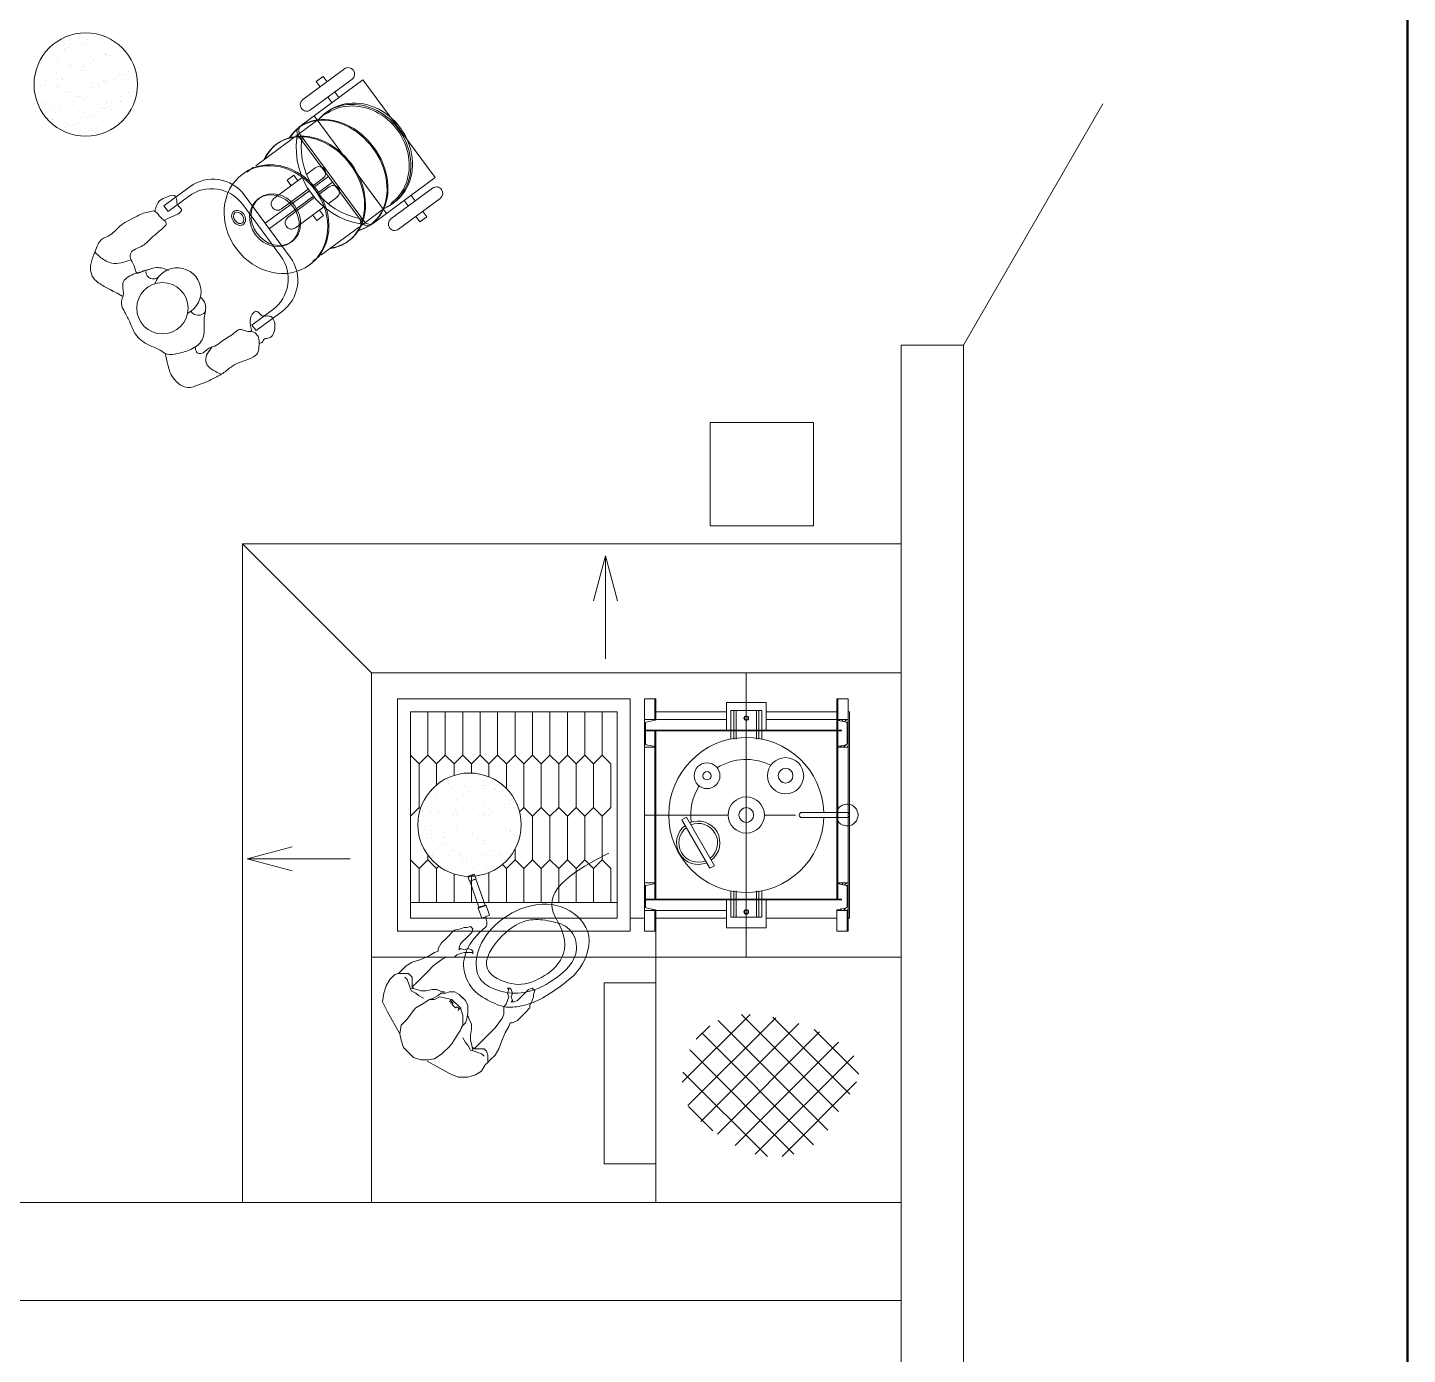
# Model space of a CAD drawing. Header units: millimetres. Extents: x 1663 to 6300, y 431 to 1491.
# Drawn here: x 5178.7 to 5256.2, y 1235.1 to 1309.7 of the extents above; entities that cross this region are included whole.
import ezdxf

# ---------------------------------------------------------------- set-up
doc = ezdxf.new("R2010")
doc.units = ezdxf.units.MM
for name, color, linetype, lineweight in [('Линия связи (Вновь)', 3, 'Continuous', 60), ('Строительный', 251, 'Continuous', 13), ('Формат - толстая линия', 7, 'Continuous', 50)]:
    doc.layers.add(name, color=color, linetype=linetype, lineweight=lineweight)

# ---------------------------------------------------------------- blocks, each defined once
blk = doc.blocks.new('A$C178B2837')
at = {"layer": 'Строительный', "ltscale": 100}
for p, q in [((623.178, 356.243), (623.178, 356.243)), ((623.184, 356.478), (623.184, 356.478)), ((623.215, 356.24), (623.215, 356.24)), ((623.346, 356.322), (623.346, 356.322)), ((623.355, 356.433), (623.355, 356.433)), ((623.609, 356.446), (623.609, 356.446)), ((623.814, 356.493), (623.814, 356.493)), ((623.895, 356.456), (623.895, 356.456)), ((623.973, 356.271), (623.973, 356.271)), ((624.049, 356.654), (624.049, 356.654)), ((624.08, 356.513), (624.08, 356.513)), ((624.275, 356.281), (624.275, 356.281)), ((624.653, 356.365), (624.653, 356.365)), ((622.476, 355.911), (622.476, 355.911)), ((622.739, 356.035), (622.739, 356.035)), ((622.872, 355.745), (622.872, 355.745)), ((622.894, 355.871), (622.894, 355.871)), ((622.922, 355.932), (622.922, 355.932)), ((622.975, 355.834), (622.975, 355.834)), ((623.728, 355.72), (623.728, 355.72)), ((623.773, 356.07), (623.773, 356.07)), ((623.899, 355.675), (623.899, 355.675)), ((624.188, 355.713), (624.188, 355.713)), ((624.31, 355.87), (624.31, 355.87)), ((624.627, 355.921), (624.627, 355.921)), ((624.71, 356.081), (624.71, 356.081)), ((624.779, 356.059), (624.779, 356.059)), ((624.79, 356.044), (624.79, 356.044)), ((624.795, 356), (624.795, 356)), ((624.883, 355.721), (624.883, 355.721)), ((624.95, 356.014), (624.95, 356.014)), ((625.058, 356.124), (625.058, 356.124)), ((625.17, 355.869), (625.17, 355.869)), ((622.565, 355.302), (622.565, 355.302)), ((622.677, 355.381), (622.677, 355.381)), ((622.849, 355.336), (622.849, 355.336)), ((623.055, 355.178), (623.055, 355.178)), ((623.318, 355.302), (623.318, 355.302)), ((623.355, 355.659), (623.355, 355.659)), ((623.445, 355.597), (623.445, 355.597)), ((623.466, 355.174), (623.466, 355.174)), ((623.757, 355.51), (623.757, 355.51)), ((623.79, 355.459), (623.79, 355.459)), ((623.87, 355.422), (623.87, 355.422)), ((623.925, 355.589), (623.925, 355.589)), ((624.003, 355.427), (624.003, 355.427)), ((624.25, 355.247), (624.25, 355.247)), ((624.517, 355.513), (624.517, 355.513)), ((624.54, 355.226), (624.54, 355.226)), ((625.206, 355.187), (625.206, 355.187)), ((625.322, 355.301), (625.322, 355.301)), ((625.374, 355.267), (625.374, 355.267)), ((625.441, 355.551), (625.441, 355.551)), ((625.494, 355.256), (625.494, 355.256)), ((625.637, 355.391), (625.637, 355.391)), ((634.009, 355.498), (632.4, 354.31)), ((633.181, 355.209), (632.92, 355.016)), ((633.181, 355.209), (633.335, 355)), ((634.359, 355.445), (634.359, 355.445)), ((622.184, 354.767), (622.184, 354.767)), ((622.237, 354.828), (622.237, 354.828)), ((622.415, 354.834), (622.415, 354.834)), ((622.435, 355.037), (622.435, 355.037)), ((622.447, 354.891), (622.447, 354.891)), ((622.795, 354.658), (622.795, 354.658)), ((622.87, 354.837), (622.87, 354.837)), ((622.886, 355.098), (622.886, 355.098)), ((622.951, 354.8), (622.951, 354.8)), ((623.101, 355.101), (623.101, 355.101)), ((623.221, 354.623), (623.221, 354.623)), ((623.331, 354.625), (623.331, 354.625)), ((623.675, 354.953), (623.675, 354.953)), ((624.233, 354.783), (624.233, 354.783)), ((624.272, 354.962), (624.272, 354.962)), ((624.335, 354.776), (624.335, 354.776)), ((624.443, 354.917), (624.443, 354.917)), ((624.504, 354.856), (624.504, 354.856)), ((624.685, 355.047), (624.685, 355.047)), ((624.766, 355.01), (624.766, 355.01)), ((624.766, 354.98), (624.766, 354.98)), ((625.06, 354.755), (625.06, 354.755)), ((625.113, 355.078), (625.113, 355.078)), ((625.146, 354.835), (625.146, 354.835)), ((625.581, 354.635), (625.581, 354.635)), ((625.661, 354.597), (625.661, 354.597)), ((625.671, 354.908), (625.671, 354.908)), ((634.726, 355.079), (632.342, 353.318)), ((634.306, 355.096), (632.697, 353.908)), ((632.92, 355.016), (633.074, 354.807)), ((633.788, 354.386), (633.632, 354.598)), ((637.525, 351.289), (634.726, 355.079)), ((622.17, 354.284), (622.17, 354.284)), ((622.342, 354.239), (622.342, 354.239)), ((622.467, 354.185), (622.467, 354.185)), ((622.959, 354.077), (622.959, 354.077)), ((623.026, 354.158), (623.026, 354.158)), ((623.331, 354.458), (623.331, 354.458)), ((623.392, 354.578), (623.392, 354.578)), ((623.465, 354.365), (623.465, 354.365)), ((623.633, 354.445), (623.633, 354.445)), ((623.765, 354.425), (623.765, 354.425)), ((623.846, 354.388), (623.846, 354.388)), ((623.896, 354.569), (623.896, 354.569)), ((623.905, 354.309), (623.905, 354.309)), ((624.01, 354.416), (624.01, 354.416)), ((624.226, 354.213), (624.226, 354.213)), ((624.463, 354.139), (624.463, 354.139)), ((624.77, 354.582), (624.77, 354.582)), ((624.816, 354.204), (624.816, 354.204)), ((624.987, 354.159), (624.987, 354.159)), ((625.082, 354.123), (625.082, 354.123)), ((625.343, 354.434), (625.343, 354.434)), ((625.345, 354.247), (625.345, 354.247)), ((633.527, 354.194), (633.371, 354.405)), ((657.963, 344.803), (663.36, 354.151)), ((622.411, 354.003), (622.411, 354.003)), ((622.595, 353.954), (622.595, 353.954)), ((622.696, 353.541), (622.696, 353.541)), ((622.763, 354.033), (622.763, 354.033)), ((622.846, 353.803), (622.846, 353.803)), ((622.926, 353.766), (622.926, 353.766)), ((623.025, 354.015), (623.025, 354.015)), ((623.306, 353.591), (623.306, 353.591)), ((623.561, 353.814), (623.561, 353.814)), ((623.765, 353.865), (623.765, 353.865)), ((623.936, 353.82), (623.936, 353.82)), ((624.043, 353.632), (624.043, 353.632)), ((624.135, 353.666), (624.135, 353.666)), ((624.212, 353.711), (624.212, 353.711)), ((624.475, 353.836), (624.475, 353.836)), ((624.554, 353.658), (624.554, 353.658)), ((624.661, 354.013), (624.661, 354.013)), ((624.741, 353.976), (624.741, 353.976)), ((624.914, 354.043), (624.914, 354.043)), ((625, 353.939), (625, 353.939)), ((625.121, 353.801), (625.121, 353.801)), ((632.347, 353.96), (632.347, 353.96)), ((635.641, 349.898), (632.842, 353.688)), ((622.714, 353.526), (622.714, 353.526)), ((622.886, 353.481), (622.886, 353.481)), ((623.173, 353.221), (623.173, 353.221)), ((623.255, 353.371), (623.255, 353.371)), ((623.341, 353.3), (623.341, 353.3)), ((623.503, 353.319), (623.503, 353.319)), ((623.604, 353.424), (623.604, 353.424)), ((623.741, 353.391), (623.741, 353.391)), ((623.791, 353.17), (623.791, 353.17)), ((623.822, 353.354), (623.822, 353.354)), ((624.202, 353.179), (624.202, 353.179)), ((624.309, 353.107), (624.309, 353.107)), ((624.365, 353.022), (624.365, 353.022)), ((624.48, 353.062), (624.48, 353.062)), ((624.693, 353.496), (624.693, 353.496)), ((632.132, 352.898), (632.923, 353.482)), ((630.576, 351.749), (632.044, 352.833)), ((632.359, 352.801), (632.165, 352.83)), ((634.717, 349.527), (632.216, 352.914)), ((634.791, 349.581), (632.289, 352.969)), ((630.238, 351.499), (630.496, 351.69)), ((632.883, 351.667), (632.539, 351.414)), ((633.232, 351.615), (633.232, 351.615)), ((628.031, 350.936), (627.023, 350.192)), ((632.377, 351.294), (631.274, 350.479)), ((632.055, 351.379), (631.794, 351.186)), ((631.794, 351.186), (631.948, 350.977)), ((632.055, 351.379), (632.209, 351.17)), ((633.18, 351.265), (632.77, 350.962)), ((633.387, 351.327), (632.81, 350.901)), ((633.545, 351.114), (632.968, 350.687)), ((633.425, 350.933), (633.015, 350.63)), ((633.774, 350.881), (633.774, 350.881)), ((637.525, 351.289), (635.14, 349.528)), ((637.417, 350.882), (635.808, 349.694)), ((627.975, 350.564), (627.181, 349.978)), ((631.911, 348.207), (630.129, 350.621)), ((632.652, 350.784), (630.941, 349.521)), ((632.81, 350.57), (631.099, 349.307)), ((632.612, 350.846), (631.571, 350.077)), ((632.857, 350.514), (631.816, 349.745)), ((632.652, 350.784), (632.437, 350.626)), ((632.81, 350.57), (632.595, 350.412)), ((633.722, 350.531), (633.378, 350.277)), ((637.714, 350.48), (636.105, 349.292)), ((636.326, 350.404), (636.482, 350.192)), ((636.587, 350.596), (636.743, 350.385)), ((637.767, 350.83), (637.767, 350.83)), ((627.181, 349.978), (627.023, 350.192)), ((631.539, 348.263), (630.073, 350.249)), ((631.656, 348.553), (630.384, 350.275)), ((630.869, 349.87), (630.869, 349.87)), ((633.216, 350.157), (632.113, 349.343)), ((632.941, 349.632), (632.787, 349.841)), ((633.202, 349.825), (632.941, 349.632)), ((633.202, 349.825), (633.048, 350.034)), ((634.677, 349.452), (635.468, 350.036)), ((634.677, 349.452), (635.468, 350.036)), ((636.933, 349.581), (636.779, 349.79)), ((637.194, 349.774), (637.04, 349.983)), ((631.099, 349.307), (630.941, 349.521)), ((633.094, 348.283), (634.588, 349.386)), ((634.651, 349.697), (634.622, 349.503)), ((634.622, 349.503), (634.651, 349.697)), ((635.756, 349.345), (635.756, 349.345)), ((637.194, 349.774), (636.933, 349.581)), ((631.411, 349.136), (631.411, 349.136)), ((632.783, 348.053), (633.04, 348.243)), ((631.223, 346.165), (630.429, 345.579)), ((631.595, 346.109), (630.587, 345.365)), ((630.587, 345.365), (630.429, 345.579)), ((657.963, 344.803), (655.563, 344.803)), ((655.563, 216.914), (655.563, 344.803)), ((657.963, 216.914), (657.963, 344.803)), ((652.163, 341.803), (648.163, 341.803)), ((648.163, 341.803), (648.163, 337.803)), ((652.163, 341.803), (648.163, 341.803)), ((652.163, 337.803), (652.163, 341.803)), ((648.163, 337.803), (652.163, 337.803)), ((648.163, 337.803), (652.163, 337.803)), ((630.063, 337.112), (655.563, 337.112)), ((630.063, 311.614), (630.063, 337.112)), ((630.063, 337.112), (635.063, 332.112)), ((644.11, 336.648), (643.644, 334.91)), ((644.11, 336.648), (644.576, 334.91)), ((644.11, 332.66), (644.11, 336.648)), ((635.063, 311.614), (635.063, 332.112)), ((655.563, 332.112), (635.063, 332.112)), ((645.62, 332.112), (646.063, 332.112)), ((649.563, 321.112), (649.563, 332.112)), ((636.063, 322.112), (636.063, 331.112)), ((645.063, 331.112), (636.063, 331.112)), ((645.063, 322.112), (645.063, 331.112)), ((646.064, 331.112), (645.62, 331.112)), ((645.62, 331.112), (645.62, 322.112)), ((646.026, 331.112), (646.026, 330.308)), ((646.064, 331.112), (646.064, 330.308)), ((653.063, 331.112), (653.063, 323.359)), ((653.507, 331.112), (653.063, 331.112)), ((653.063, 331.112), (653.063, 323.359)), ((653.101, 331.112), (653.101, 323.359)), ((653.507, 331.112), (653.507, 322.612)), ((636.563, 322.612), (636.563, 330.612)), ((644.563, 330.612), (636.563, 330.612)), ((636.563, 330.612), (642.867, 330.612)), ((636.563, 323.219), (636.563, 330.612)), ((637.238, 330.612), (637.238, 328.924)), ((637.913, 330.612), (637.913, 328.924)), ((638.588, 330.612), (638.588, 328.924)), ((639.263, 330.612), (639.263, 328.924)), ((639.938, 330.612), (639.938, 328.924)), ((640.613, 330.612), (640.613, 328.924)), ((641.288, 330.612), (641.288, 328.924)), ((641.963, 330.612), (641.963, 328.924)), ((642.638, 330.612), (642.638, 328.924)), ((643.313, 330.612), (643.313, 328.924)), ((643.988, 330.612), (643.988, 328.924)), ((644.563, 322.612), (644.563, 330.612)), ((648.798, 330.612), (646.064, 330.612)), ((648.798, 330.974), (648.798, 329.865)), ((650.329, 330.974), (648.798, 330.974)), ((648.963, 329.551), (648.963, 330.662)), ((648.963, 330.662), (650.163, 330.662)), ((649.081, 329.551), (649.081, 330.662)), ((649.172, 329.551), (649.172, 330.662)), ((649.955, 329.551), (649.955, 330.662)), ((650.046, 329.551), (650.046, 330.662)), ((650.163, 330.662), (650.163, 329.551)), ((650.329, 330.974), (650.329, 329.865)), ((653.101, 330.612), (650.329, 330.612)), ((653.563, 330.612), (653.507, 330.612)), ((653.563, 322.612), (653.563, 330.612)), ((645.62, 329.237), (645.62, 330.308)), ((645.62, 330.308), (646.064, 330.308)), ((645.657, 329.389), (645.657, 330.161)), ((645.693, 330.211), (646.042, 330.285)), ((645.867, 330.308), (648.798, 330.308)), ((649.563, 330.362), (649.563, 327.312)), ((650.329, 330.308), (653.26, 330.308)), ((653.507, 330.308), (653.063, 330.308)), ((653.434, 330.211), (653.084, 330.285)), ((653.179, 330.308), (653.144, 330.273)), ((653.315, 330.308), (653.255, 330.249)), ((653.45, 330.308), (653.367, 330.225)), ((653.507, 330.23), (653.463, 330.186)), ((653.47, 329.389), (653.47, 330.161)), ((653.507, 330.095), (653.47, 330.058)), ((653.507, 329.237), (653.507, 330.308)), ((645.62, 329.902), (653.26, 329.902)), ((645.62, 329.865), (653.26, 329.865)), ((645.62, 329.7), (645.657, 329.738)), ((646.026, 329.865), (646.026, 323.359)), ((646.064, 329.865), (646.064, 323.359)), ((653.507, 329.96), (653.47, 329.922)), ((653.507, 329.825), (653.47, 329.787)), ((653.507, 329.689), (653.47, 329.652)), ((653.507, 329.554), (653.47, 329.517)), ((646.064, 329.237), (645.62, 329.237)), ((645.693, 329.335), (646.042, 329.26)), ((653.063, 329.237), (653.507, 329.237)), ((653.075, 329.257), (653.067, 329.248)), ((653.434, 329.335), (653.084, 329.26)), ((653.248, 329.295), (653.19, 329.237)), ((653.421, 329.332), (653.326, 329.237)), ((653.507, 329.283), (653.461, 329.237)), ((653.507, 329.419), (653.47, 329.381)), ((636.563, 328.924), (636.901, 328.587)), ((637.238, 328.924), (636.901, 328.587)), ((636.901, 328.587), (636.901, 326.899)), ((637.238, 328.924), (637.576, 328.587)), ((637.913, 328.924), (637.576, 328.587)), ((637.576, 328.587), (637.576, 327.777)), ((637.913, 328.924), (638.251, 328.587)), ((638.588, 328.924), (638.251, 328.587)), ((638.251, 328.587), (638.251, 328.144)), ((638.588, 328.924), (638.926, 328.587)), ((639.263, 328.924), (638.926, 328.587)), ((638.926, 328.587), (638.926, 328.235)), ((639.263, 328.924), (639.601, 328.587)), ((639.938, 328.924), (639.601, 328.587)), ((639.601, 328.587), (639.601, 328.091)), ((639.938, 328.924), (640.276, 328.587)), ((640.613, 328.924), (640.276, 328.587)), ((640.276, 328.587), (640.276, 327.641)), ((640.613, 328.924), (640.951, 328.587)), ((641.288, 328.924), (640.951, 328.587)), ((640.951, 328.587), (640.951, 326.899)), ((641.288, 328.924), (641.626, 328.587)), ((641.963, 328.924), (641.626, 328.587)), ((641.626, 328.587), (641.626, 326.899)), ((641.963, 328.924), (642.301, 328.587)), ((642.638, 328.924), (642.301, 328.587)), ((642.301, 328.587), (642.301, 326.899)), ((642.638, 328.924), (642.976, 328.587)), ((643.313, 328.924), (642.976, 328.587)), ((642.976, 328.587), (642.976, 326.899)), ((643.313, 328.924), (643.651, 328.587)), ((643.988, 328.924), (643.651, 328.587)), ((643.651, 328.587), (643.651, 326.899)), ((643.988, 328.924), (644.326, 328.587)), ((644.326, 328.587), (644.326, 326.899)), ((639.182, 328.155), (639.182, 328.155)), ((639.43, 327.964), (639.43, 327.964)), ((637.476, 327.647), (637.476, 327.647)), ((637.517, 327.461), (637.517, 327.461)), ((637.945, 327.871), (637.945, 327.871)), ((638.029, 327.851), (638.029, 327.851)), ((638.123, 327.684), (638.123, 327.684)), ((638.193, 327.681), (638.193, 327.681)), ((638.326, 327.764), (638.326, 327.764)), ((638.607, 327.363), (638.607, 327.363)), ((638.643, 327.771), (638.643, 327.771)), ((638.774, 327.702), (638.774, 327.702)), ((638.815, 327.516), (638.815, 327.516)), ((639.217, 327.695), (639.217, 327.695)), ((639.349, 327.735), (639.349, 327.735)), ((639.353, 327.64), (639.353, 327.64)), ((639.42, 327.739), (639.42, 327.739)), ((639.844, 327.647), (639.844, 327.647)), ((639.859, 327.61), (639.859, 327.61)), ((640.002, 327.525), (640.002, 327.525)), ((640.071, 327.757), (640.071, 327.757)), ((640.112, 327.571), (640.112, 327.571)), ((636.563, 326.562), (636.901, 326.899)), ((636.949, 326.852), (636.901, 326.899)), ((637.326, 327.279), (637.326, 327.279)), ((637.37, 327.08), (637.37, 327.08)), ((637.527, 327.315), (637.527, 327.315)), ((637.528, 326.958), (637.528, 326.958)), ((638.141, 327.235), (638.141, 327.235)), ((638.349, 327.25), (638.349, 327.25)), ((638.353, 327.155), (638.353, 327.155)), ((638.715, 327.159), (638.715, 327.159)), ((638.765, 327.241), (638.765, 327.241)), ((638.963, 326.846), (638.963, 326.846)), ((639.013, 327.051), (639.013, 327.051)), ((639.357, 327.074), (639.357, 327.074)), ((639.373, 327.191), (639.373, 327.191)), ((639.614, 326.864), (639.614, 326.864)), ((639.971, 326.994), (639.971, 326.994)), ((640.25, 327.335), (640.25, 327.335)), ((640.261, 326.901), (640.261, 326.901)), ((640.395, 327.161), (640.395, 327.161)), ((640.399, 327.066), (640.399, 327.066)), ((640.545, 326.918), (640.545, 326.918)), ((640.664, 327.017), (640.664, 327.017)), ((640.788, 326.737), (640.951, 326.899)), ((641.288, 326.562), (640.951, 326.899)), ((641.626, 326.899), (641.288, 326.562)), ((641.626, 326.899), (641.963, 326.562)), ((642.301, 326.899), (641.963, 326.562)), ((642.301, 326.899), (642.638, 326.562)), ((642.301, 326.899), (642.638, 326.562)), ((642.976, 326.899), (642.638, 326.562)), ((642.976, 326.899), (643.313, 326.562)), ((643.651, 326.899), (643.313, 326.562)), ((643.651, 326.899), (643.988, 326.562)), ((644.326, 326.899), (643.988, 326.562)), ((637.019, 326.755), (637.019, 326.755)), ((637.025, 326.779), (637.025, 326.779)), ((637.06, 326.569), (637.06, 326.569)), ((637.349, 326.765), (637.349, 326.765)), ((637.353, 326.67), (637.353, 326.67)), ((637.639, 326.698), (637.639, 326.698)), ((637.666, 326.792), (637.666, 326.792)), ((637.776, 326.768), (637.776, 326.768)), ((638.19, 326.45), (638.19, 326.45)), ((638.213, 326.623), (638.213, 326.623)), ((638.317, 326.81), (638.317, 326.81)), ((638.349, 326.328), (638.349, 326.328)), ((638.358, 326.624), (638.358, 326.624)), ((638.372, 326.706), (638.372, 326.706)), ((638.855, 326.538), (638.855, 326.538)), ((639.395, 326.677), (639.395, 326.677)), ((639.399, 326.582), (639.399, 326.582)), ((639.427, 326.733), (639.427, 326.733)), ((639.469, 326.458), (639.469, 326.458)), ((639.586, 326.612), (639.586, 326.612)), ((639.655, 326.678), (639.655, 326.678)), ((639.834, 326.421), (639.834, 326.421)), ((640.043, 326.382), (640.043, 326.382)), ((640.419, 326.617), (640.419, 326.617)), ((640.685, 326.297), (640.685, 326.297)), ((641.288, 326.562), (641.288, 324.874)), ((641.963, 326.562), (641.963, 324.874)), ((642.638, 326.562), (642.638, 324.874)), ((643.313, 326.562), (643.313, 324.874)), ((643.988, 326.562), (643.988, 324.874)), ((645.62, 326.612), (648.863, 326.612)), ((647.246, 326.526), (647.073, 326.426)), ((648.157, 324.548), (647.073, 326.426)), ((648.331, 324.648), (647.246, 326.526)), ((650.263, 326.612), (651.462, 326.612)), ((653.463, 326.712), (651.713, 326.712)), ((653.463, 326.512), (651.713, 326.512)), ((636.953, 326.166), (636.953, 326.166)), ((637.112, 326.045), (637.112, 326.045)), ((637.137, 326.162), (637.137, 326.162)), ((637.209, 325.899), (637.209, 325.899)), ((637.36, 325.854), (637.36, 325.854)), ((637.372, 326.221), (637.372, 326.221)), ((637.711, 326.087), (637.711, 326.087)), ((637.86, 325.918), (637.86, 325.918)), ((638.353, 326.002), (638.353, 326.002)), ((638.395, 326.192), (638.395, 326.192)), ((638.399, 326.097), (638.399, 326.097)), ((638.506, 325.954), (638.506, 325.954)), ((638.597, 326.138), (638.597, 326.138)), ((638.967, 325.921), (638.967, 325.921)), ((639.011, 325.82), (639.011, 325.82)), ((639.157, 325.972), (639.157, 325.972)), ((639.198, 325.786), (639.198, 325.786)), ((639.419, 326.132), (639.419, 326.132)), ((639.541, 325.846), (639.541, 325.846)), ((639.804, 326.009), (639.804, 326.009)), ((640.183, 325.761), (640.183, 325.761)), ((640.248, 326.104), (640.248, 326.104)), ((640.407, 325.982), (640.407, 325.982)), ((640.441, 326.103), (640.441, 326.103)), ((640.445, 326.008), (640.445, 326.008)), ((640.455, 326.027), (640.455, 326.027)), ((640.496, 325.841), (640.496, 325.841)), ((640.655, 325.792), (640.655, 325.792)), ((649.563, 325.912), (649.563, 322.862)), ((630.246, 324.911), (631.984, 325.377)), ((637.209, 325.551), (637.209, 325.551)), ((637.395, 325.707), (637.395, 325.707)), ((637.399, 325.612), (637.399, 325.612)), ((637.774, 325.537), (637.774, 325.537)), ((637.851, 325.466), (637.851, 325.466)), ((637.901, 325.732), (637.901, 325.732)), ((637.932, 325.415), (637.932, 325.415)), ((638.18, 325.225), (638.18, 325.225)), ((638.419, 325.648), (638.419, 325.648)), ((638.465, 325.385), (638.465, 325.385)), ((639.039, 325.31), (639.039, 325.31)), ((639.17, 325.698), (639.17, 325.698)), ((639.417, 325.508), (639.417, 325.508)), ((639.441, 325.619), (639.441, 325.619)), ((639.445, 325.523), (639.445, 325.523)), ((639.681, 325.225), (639.681, 325.225)), ((640.465, 325.559), (640.465, 325.559)), ((640.613, 325.289), (640.613, 324.874)), ((630.246, 324.911), (631.984, 324.445)), ((634.233, 324.911), (630.246, 324.911)), ((636.901, 324.537), (636.563, 324.874)), ((636.901, 324.537), (637.238, 324.874)), ((637.238, 325.055), (637.238, 324.874)), ((637.576, 324.537), (637.238, 324.874)), ((637.349, 324.93), (637.349, 324.93)), ((637.403, 325.025), (637.403, 325.025)), ((637.419, 325.163), (637.419, 325.163)), ((637.444, 324.839), (637.444, 324.839)), ((637.963, 324.849), (637.963, 324.849)), ((638.049, 325.062), (638.049, 325.062)), ((638.441, 325.134), (638.441, 325.134)), ((638.445, 325.039), (638.445, 325.039)), ((638.537, 324.774), (638.537, 324.774)), ((638.594, 324.907), (638.594, 324.907)), ((638.7, 325.08), (638.7, 325.08)), ((638.741, 324.894), (638.741, 324.894)), ((638.753, 324.785), (638.753, 324.785)), ((639.347, 325.117), (639.347, 325.117)), ((639.465, 325.074), (639.465, 325.074)), ((639.832, 325.19), (639.832, 325.19)), ((639.99, 325.069), (639.99, 325.069)), ((639.998, 325.135), (639.998, 325.135)), ((640.039, 324.949), (640.039, 324.949)), ((640.276, 324.537), (640.122, 324.691)), ((640.238, 324.879), (640.238, 324.879)), ((640.276, 324.537), (640.613, 324.874)), ((640.295, 325.144), (640.295, 325.144)), ((640.951, 324.537), (640.613, 324.874)), ((640.951, 324.537), (641.288, 324.874)), ((641.626, 324.537), (641.288, 324.874)), ((641.626, 324.537), (641.963, 324.874)), ((642.301, 324.537), (641.963, 324.874)), ((642.301, 324.537), (642.638, 324.874)), ((642.301, 324.537), (642.638, 324.874)), ((642.976, 324.537), (642.638, 324.874)), ((642.976, 324.537), (643.313, 324.874)), ((643.651, 324.537), (643.313, 324.874)), ((643.651, 324.537), (643.988, 324.874)), ((644.326, 324.537), (643.988, 324.874)), ((636.901, 323.219), (636.901, 324.537)), ((637.576, 324.537), (637.666, 324.627)), ((637.576, 323.219), (637.576, 324.537)), ((638.251, 323.219), (638.251, 324.329)), ((638.465, 324.59), (638.465, 324.59)), ((638.798, 324.237), (638.801, 324.208)), ((638.801, 324.206), (638.853, 324.056)), ((639.025, 324.321), (638.802, 324.243)), ((638.802, 324.208), (639.048, 324.293)), ((638.926, 323.219), (638.926, 324.238)), ((639.001, 324.595), (639.001, 324.595)), ((639.032, 324.318), (639.049, 324.294)), ((639.049, 324.293), (639.102, 324.142)), ((639.179, 324.689), (639.179, 324.689)), ((639.487, 324.56), (639.487, 324.56)), ((639.492, 324.465), (639.492, 324.465)), ((639.601, 323.219), (639.601, 324.382)), ((639.793, 324.608), (639.793, 324.608)), ((640.276, 323.219), (640.276, 324.537)), ((640.951, 323.219), (640.951, 324.537)), ((641.626, 323.219), (641.626, 324.537)), ((642.301, 323.219), (642.301, 324.537)), ((642.976, 323.219), (642.976, 324.537)), ((643.651, 323.219), (643.651, 324.537)), ((644.326, 323.219), (644.326, 324.537)), ((648.331, 324.648), (648.157, 324.548)), ((638.853, 324.056), (639.102, 324.142)), ((638.86, 324.048), (639.101, 324.132)), ((638.86, 324.048), (639.21, 323.043)), ((639.101, 324.132), (639.451, 323.127)), ((645.62, 322.916), (645.62, 323.987)), ((645.62, 323.987), (646.064, 323.987)), ((645.657, 323.068), (645.657, 323.839)), ((645.693, 323.889), (646.042, 323.964)), ((648.963, 323.673), (648.963, 322.662)), ((649.081, 323.673), (649.081, 322.662)), ((649.172, 323.673), (649.172, 322.662)), ((649.955, 323.673), (649.955, 322.662)), ((650.046, 323.673), (650.046, 322.662)), ((650.163, 322.662), (650.163, 323.673)), ((653.507, 323.987), (653.063, 323.987)), ((653.434, 323.889), (653.084, 323.964)), ((653.179, 323.987), (653.144, 323.951)), ((653.315, 323.987), (653.255, 323.927)), ((653.45, 323.987), (653.367, 323.904)), ((653.507, 323.909), (653.463, 323.864)), ((653.47, 323.068), (653.47, 323.839)), ((653.507, 323.774), (653.47, 323.736)), ((653.507, 323.638), (653.47, 323.601)), ((653.507, 322.916), (653.507, 323.987)), ((636.563, 323.219), (644.563, 323.219)), ((639.493, 323.107), (639.19, 323.002)), ((639.451, 323.127), (639.21, 323.043)), ((639.451, 323.127), (639.493, 323.107)), ((639.624, 322.729), (639.493, 323.107)), ((645.62, 323.359), (653.26, 323.359)), ((645.62, 323.322), (653.26, 323.322)), ((648.798, 322.25), (648.798, 323.359)), ((650.329, 322.25), (650.329, 323.359)), ((653.507, 323.503), (653.47, 323.466)), ((653.507, 323.368), (653.47, 323.33)), ((653.507, 323.233), (653.47, 323.195)), ((653.507, 323.097), (653.47, 323.059)), ((644.563, 322.612), (636.563, 322.612)), ((639.21, 323.043), (639.189, 322.999)), ((639.19, 323.002), (639.322, 322.624)), ((639.322, 322.624), (639.624, 322.729)), ((645.62, 322.612), (645.063, 322.612)), ((646.064, 322.916), (645.62, 322.916)), ((645.693, 323.013), (646.042, 322.939)), ((645.867, 322.916), (648.798, 322.916)), ((645.906, 322.916), (645.949, 322.959)), ((646.026, 322.916), (646.026, 322.112)), ((646.064, 322.916), (646.064, 322.112)), ((648.798, 322.612), (646.064, 322.612)), ((650.163, 322.662), (648.963, 322.662)), ((653.063, 322.612), (650.329, 322.612)), ((653.063, 322.916), (653.063, 322.112)), ((653.063, 322.916), (653.507, 322.916)), ((653.075, 322.936), (653.067, 322.927)), ((653.434, 323.013), (653.084, 322.939)), ((653.248, 322.974), (653.19, 322.916)), ((653.421, 323.011), (653.326, 322.916)), ((653.507, 322.962), (653.461, 322.916)), ((653.47, 322.916), (653.47, 322.112)), ((653.507, 322.916), (653.507, 322.112)), ((653.563, 322.612), (653.507, 322.612)), ((645.063, 322.112), (636.063, 322.112)), ((638.167, 322.061), (638.072, 321.965)), ((638.167, 322.061), (638.215, 322.109)), ((638.215, 322.109), (638.263, 322.157)), ((638.502, 322.205), (638.263, 322.157)), ((638.502, 322.205), (638.646, 322.253)), ((638.646, 322.253), (638.742, 322.253)), ((638.886, 322.301), (638.742, 322.253)), ((638.838, 321.965), (638.934, 322.061)), ((638.886, 322.301), (638.981, 322.205)), ((638.934, 322.061), (638.981, 322.205)), ((645.62, 322.112), (646.064, 322.112)), ((646.064, 322.112), (646.064, 311.614)), ((650.329, 322.25), (648.798, 322.25)), ((653.507, 322.112), (653.063, 322.112)), ((653.063, 322.112), (653.507, 322.112)), ((637.64, 321.438), (637.736, 321.63)), ((637.784, 321.678), (637.736, 321.63)), ((637.928, 321.822), (637.784, 321.678)), ((638.072, 321.965), (637.928, 321.822)), ((638.455, 321.486), (638.503, 321.63)), ((638.455, 321.39), (638.455, 321.486)), ((638.503, 321.63), (638.598, 321.726)), ((638.598, 321.726), (638.694, 321.822)), ((638.694, 321.822), (638.838, 321.965)), ((655.563, 321.112), (635.063, 321.112)), ((636.922, 321.008), (636.634, 320.912)), ((637.257, 321.151), (636.922, 321.008)), ((637.497, 321.295), (637.257, 321.151)), ((637.449, 320.768), (637.832, 321.055)), ((637.64, 321.343), (637.497, 321.295)), ((637.64, 321.343), (637.64, 321.438)), ((637.832, 321.055), (637.976, 321.103)), ((637.976, 321.103), (638.263, 321.104)), ((638.359, 321.199), (638.263, 321.104)), ((638.502, 321.247), (638.359, 321.199)), ((638.503, 321.438), (638.455, 321.39)), ((638.646, 321.295), (638.502, 321.247)), ((638.646, 321.391), (638.503, 321.438)), ((638.79, 321.439), (638.646, 321.391)), ((638.646, 321.295), (638.742, 321.295)), ((638.742, 321.295), (638.934, 321.295)), ((638.79, 321.439), (638.933, 321.391)), ((638.933, 321.391), (638.981, 321.343)), ((638.982, 321.247), (638.934, 321.295)), ((638.981, 321.343), (638.982, 321.247)), ((635.964, 320.433), (635.773, 320.241)), ((636.108, 320.481), (635.964, 320.433)), ((636.203, 320.577), (636.108, 320.481)), ((636.395, 320.481), (636.108, 320.481)), ((636.395, 320.768), (636.203, 320.577)), ((636.634, 320.912), (636.395, 320.768)), ((636.491, 320.481), (636.395, 320.481)), ((636.634, 320.337), (636.491, 320.481)), ((637.018, 320.337), (637.257, 320.577)), ((637.257, 320.577), (637.449, 320.768)), ((635.533, 319.714), (635.629, 320.002)), ((635.629, 320.002), (635.773, 320.241)), ((636.443, 320.241), (636.347, 320.337)), ((636.491, 320.098), (636.443, 320.241)), ((636.491, 320.098), (636.539, 319.954)), ((636.539, 319.954), (636.587, 319.81)), ((636.826, 319.858), (636.587, 319.906)), ((636.634, 320.146), (636.634, 320.337)), ((636.635, 319.954), (636.634, 320.146)), ((636.826, 320.146), (636.635, 319.954)), ((636.683, 319.906), (636.635, 319.954)), ((636.826, 320.146), (637.018, 320.337)), ((640.418, 319.906), (640.322, 319.906)), ((640.322, 319.906), (640.37, 319.858)), ((640.466, 319.858), (640.418, 319.906)), ((641.137, 319.858), (641.28, 319.906)), ((641.328, 319.858), (641.28, 319.906)), ((646.064, 320.112), (644.064, 320.112)), ((644.064, 320.112), (644.064, 313.112)), ((635.533, 319.714), (635.485, 319.379)), ((635.485, 319.379), (635.677, 318.996)), ((636.587, 319.81), (636.778, 319.714)), ((636.874, 319.619), (636.778, 319.714)), ((636.97, 319.81), (636.826, 319.858)), ((637.066, 319.523), (636.874, 319.619)), ((636.97, 319.81), (637.161, 319.81)), ((637.018, 319.283), (637.305, 319.475)), ((637.161, 319.81), (637.401, 319.858)), ((637.449, 319.523), (637.305, 319.475)), ((637.305, 319.475), (637.497, 319.475)), ((637.592, 319.858), (637.401, 319.858)), ((637.64, 319.619), (637.449, 319.523)), ((637.688, 319.571), (637.497, 319.475)), ((637.784, 319.762), (637.592, 319.858)), ((637.736, 319.714), (637.64, 319.619)), ((637.928, 319.523), (637.688, 319.571)), ((637.928, 319.714), (637.736, 319.714)), ((637.88, 319.762), (637.784, 319.762)), ((638.072, 319.762), (637.928, 319.714)), ((638.167, 319.475), (637.928, 319.523)), ((638.119, 319.427), (638.071, 319.379)), ((638.263, 319.762), (638.072, 319.762)), ((638.119, 319.427), (638.167, 319.475)), ((638.167, 319.379), (638.119, 319.427)), ((638.167, 319.379), (638.119, 319.331)), ((638.503, 319.14), (638.167, 319.475)), ((638.215, 319.331), (638.167, 319.379)), ((638.454, 319.667), (638.263, 319.762)), ((638.598, 319.523), (638.454, 319.667)), ((638.694, 319.427), (638.55, 319.571)), ((638.79, 319.236), (638.694, 319.427)), ((640.323, 319.427), (640.275, 319.283)), ((640.322, 319.714), (640.37, 319.858)), ((640.37, 319.571), (640.322, 319.714)), ((640.37, 319.571), (640.323, 319.427)), ((640.514, 319.714), (640.466, 319.858)), ((640.514, 319.714), (640.466, 319.571)), ((640.466, 319.571), (640.514, 319.427)), ((640.514, 319.427), (640.466, 319.379)), ((640.466, 319.379), (640.562, 319.379)), ((640.562, 319.379), (640.706, 319.427)), ((640.706, 319.427), (640.801, 319.523)), ((640.801, 319.523), (640.897, 319.619)), ((640.897, 319.619), (641.041, 319.762)), ((641.041, 319.762), (641.137, 319.858)), ((641.28, 319.427), (641.184, 319.236)), ((641.28, 319.427), (641.328, 319.571)), ((641.376, 319.81), (641.328, 319.858)), ((641.376, 319.81), (641.328, 319.667)), ((641.328, 319.571), (641.328, 319.667)), ((635.677, 318.996), (636.155, 318.134)), ((636.443, 318.708), (636.683, 319.044)), ((636.683, 319.044), (636.778, 319.14)), ((637.018, 319.283), (636.778, 319.14)), ((638.167, 319.283), (638.215, 319.331)), ((638.215, 319.235), (638.167, 319.283)), ((638.263, 319.187), (638.215, 319.235)), ((638.311, 319.14), (638.263, 319.187)), ((638.359, 319.187), (638.311, 319.14)), ((638.407, 319.14), (638.359, 319.187)), ((638.455, 319.092), (638.407, 319.14)), ((638.455, 319.092), (638.407, 319.044)), ((638.503, 319.14), (638.455, 319.092)), ((638.503, 319.14), (638.598, 318.852)), ((638.598, 318.852), (638.598, 318.661)), ((638.79, 318.948), (638.742, 318.708)), ((638.79, 319.236), (638.79, 319.044)), ((638.79, 319.044), (638.79, 318.948)), ((638.79, 318.852), (638.838, 318.708)), ((640.131, 318.757), (640.179, 318.9)), ((640.275, 319.283), (640.179, 319.187)), ((640.179, 318.9), (640.179, 319.187)), ((640.897, 318.852), (640.753, 318.709)), ((641.041, 318.996), (640.897, 318.852)), ((641.137, 319.092), (641.041, 318.996)), ((641.137, 319.092), (641.184, 319.14)), ((641.184, 319.14), (641.184, 319.236)), ((647.082, 316.263), (649.712, 318.893)), ((649.371, 318.887), (653.128, 315.131)), ((636.204, 318.469), (636.155, 318.134)), ((636.443, 318.708), (636.204, 318.469)), ((638.598, 318.469), (638.503, 318.277)), ((638.503, 318.277), (638.551, 318.421)), ((638.694, 318.565), (638.551, 318.421)), ((638.598, 318.661), (638.598, 318.469)), ((638.742, 318.708), (638.694, 318.565)), ((638.838, 318.708), (638.933, 318.517)), ((638.886, 318.086), (638.933, 318.326)), ((638.933, 318.517), (638.933, 318.326)), ((639.652, 318.182), (639.843, 318.373)), ((639.843, 318.373), (640.131, 318.757)), ((640.37, 318.421), (640.227, 318.182)), ((640.418, 318.565), (640.37, 318.421)), ((640.418, 318.565), (640.514, 318.565)), ((640.514, 318.565), (640.706, 318.661)), ((640.753, 318.709), (640.706, 318.661)), ((647.303, 315.361), (650.706, 318.765)), ((647.625, 317.928), (648.151, 318.454)), ((647.809, 314.744), (651.598, 318.534)), ((648.48, 318.656), (652.72, 314.416)), ((650.594, 318.787), (653.574, 315.807)), ((652.196, 318.308), (653.924, 316.58)), ((636.155, 318.134), (636.204, 317.894)), ((636.204, 317.894), (636.299, 317.607)), ((638.071, 317.655), (638.167, 317.751)), ((638.311, 317.99), (638.167, 317.751)), ((638.311, 317.99), (638.503, 318.277)), ((638.598, 317.99), (638.694, 317.799)), ((638.694, 317.799), (638.79, 317.703)), ((638.886, 317.894), (638.886, 318.086)), ((638.886, 317.894), (638.933, 317.751)), ((638.933, 317.751), (638.981, 317.511)), ((639.221, 317.751), (639.029, 317.559)), ((639.221, 317.751), (639.413, 317.942)), ((639.413, 317.942), (639.652, 318.182)), ((640.083, 317.846), (639.987, 317.559)), ((640.227, 318.182), (640.083, 317.846)), ((647.836, 318.177), (652.168, 313.845)), ((648.442, 314.255), (652.401, 318.215)), ((649.126, 313.816), (653.125, 317.816)), ((636.299, 317.607), (636.443, 317.463)), ((636.443, 317.463), (636.539, 317.367)), ((636.539, 317.367), (636.683, 317.224)), ((636.683, 317.224), (636.97, 317.128)), ((637.497, 317.176), (637.784, 317.368)), ((637.784, 317.368), (638.071, 317.655)), ((638.886, 317.511), (638.79, 317.703)), ((639.029, 317.463), (638.886, 317.511)), ((638.981, 317.607), (639.029, 317.559)), ((639.029, 317.559), (639.221, 317.559)), ((639.173, 317.415), (639.029, 317.463)), ((639.173, 317.415), (639.316, 317.368)), ((639.221, 317.559), (639.413, 317.559)), ((639.316, 317.368), (639.412, 317.272)), ((639.413, 317.559), (639.508, 317.464)), ((639.508, 317.464), (639.556, 317.32)), ((639.556, 317.32), (639.556, 317.032)), ((639.844, 317.32), (639.652, 317.128)), ((639.987, 317.559), (639.844, 317.32)), ((647.373, 317.517), (651.405, 313.486)), ((649.91, 313.478), (653.724, 317.292)), ((637.257, 317.128), (636.97, 317.128)), ((638.071, 316.601), (637.209, 317.08)), ((637.257, 317.128), (637.497, 317.176)), ((639.077, 316.553), (639.317, 316.697)), ((639.46, 316.936), (639.317, 316.697)), ((639.556, 317.032), (639.46, 316.936)), ((639.652, 317.128), (639.556, 317.032)), ((638.407, 316.458), (638.071, 316.601)), ((638.79, 316.458), (638.407, 316.458)), ((638.79, 316.458), (639.077, 316.553)), ((647.108, 316.661), (650.38, 313.388)), ((650.95, 313.395), (653.832, 316.277)), ((647.326, 315.32), (648.263, 314.383)), ((646.064, 313.112), (644.064, 313.112)), ((535.063, 311.614), (655.563, 311.614)), ((535.063, 307.814), (655.563, 307.814))]:
    blk.add_line(p, q, dxfattribs=at)
for centre, radius in [((623.997, 354.894), 2), ((626.966, 346.232, -3), 0.995), ((649.563, 330.362), 0.09), ((649.563, 330.362), 0.0689), ((648.043, 328.132), 0.5), ((651.084, 328.132), 0.7), ((638.852, 326.237), 2), ((648.043, 328.132), 0.16), ((651.084, 328.132), 0.285), ((649.563, 326.612), 0.7), ((649.563, 326.612), 0.285), ((649.563, 322.862), 0.09), ((649.563, 322.862), 0.0689)]:
    blk.add_circle(centre, radius, dxfattribs=at)
for centre, radius, start, end in [((634.157, 355.297), 0.25, 36.4419, 126.4419), ((634.157, 355.297), 0.25, 306.4419, 36.4419), ((632.549, 354.109), 0.25, 126.4419, 216.4419), ((632.549, 354.109), 0.25, 216.4419, 306.4419), ((632.417, 353.063), 0.25, 126.4419, 216.4419), ((632.49, 353.117), 0.25, 126.4419, 216.4419), ((635.142, 352.458), 3, 172.8651, 260.0188), ((635.142, 352.458), 2.804, 172.9645, 259.9193), ((633.031, 351.466), 0.25, 36.4419, 126.4419), ((633.031, 351.466), 0.25, 306.4419, 36.4419), ((628.866, 349.358), 1.5, 36.4419, 126.4419), ((628.922, 349.73), 1.5, 36.4419, 126.4419), ((633.573, 350.732), 0.25, 36.4419, 126.4419), ((633.573, 350.732), 0.25, 306.4419, 36.4419), ((637.566, 350.681), 0.25, 36.4419, 126.4419), ((631.422, 350.278), 0.25, 126.4419, 216.4419), ((637.566, 350.681), 0.25, 306.4419, 36.4419), ((631.422, 350.278), 0.25, 216.4419, 306.4419), ((631.964, 349.544), 0.25, 126.4419, 216.4419), ((631.964, 349.544), 0.25, 216.4419, 306.4419), ((634.918, 349.675), 0.25, 216.4419, 306.4419), ((634.992, 349.729), 0.25, 216.4419, 306.4419), ((635.957, 349.493), 0.25, 126.4419, 216.4419), ((635.957, 349.493), 0.25, 216.4419, 306.4419), ((630.332, 347.372), 1.5, 306.4419, 36.4419), ((630.704, 347.316), 1.5, 306.4419, 36.4419), ((627.537, 346.873, -3), 0.923, 296.0558, 160.5099), ((626.612, 347.655, -3), 0.289, 180.5968, 315.3693), ((628.352, 346.314, -3), 0.352, 214.6284, 320.2635), ((645.714, 330.158), 0.0565, 111.4913, 181.6293), ((646.041, 330.308), 0.023, 274.8859, 0.2082), ((653.086, 330.308), 0.023, 179.7918, 265.1141), ((653.413, 330.158), 0.0565, 358.3707, 68.5087), ((649.563, 326.612), 3, 1.9102, 358.0898), ((649.563, 326.612), 3, 1.9102, 358.0898), ((645.714, 329.387), 0.0565, 178.3707, 248.5087), ((646.041, 329.237), 0.023, 359.7918, 85.1141), ((653.086, 329.237), 0.023, 94.8859, 180.2082), ((653.413, 329.387), 0.0565, 291.4913, 1.6293), ((649.563, 326.612), 2.15, 63.7378, 121.6452), ((649.563, 326.612), 2.15, 148.3548, 187.4596), ((653.463, 326.612), 0.424, 193.633, 166.367), ((647.702, 325.537), 0.84, 306.8573, 113.1427), ((651.713, 326.612), 0.1, 90, 270), ((653.463, 326.612), 0.1, 270, 90), ((647.702, 325.537), 0.84, 126.8573, 293.1427), ((647.702, 325.537), 0.75, 127.6883, 292.3117), ((647.702, 325.537), 0.75, 307.6883, 112.3117), ((638.778, 324.233), 0.021, 4.2083, 4.2083), ((638.804, 324.238), 0.006, 109.2083, 184.2083), ((638.807, 324.208), 0.006, 184.2083, 199.2083), ((638.807, 324.208), 0.006, 184.2083, 199.2083), ((639.027, 324.315), 0.006, 34.2083, 109.2083), ((639.044, 324.291), 0.006, 19.2083, 34.2083), ((639.072, 324.21), 0.006, 19.2083, 23.4975), ((638.859, 324.057), 0.006, 199.2083, 247.398), ((638.854, 324.046), 0.006, 19.2083, 67.398), ((639.096, 324.14), 0.006, 331.0186, 19.2083), ((639.107, 324.134), 0.006, 151.0186, 199.2083), ((645.714, 323.837), 0.0565, 111.4913, 181.6293), ((646.041, 323.987), 0.023, 274.8859, 0.2082), ((653.086, 323.987), 0.023, 179.7918, 265.1141), ((653.413, 323.837), 0.0565, 358.3707, 68.5087), ((645.714, 323.066), 0.0565, 178.3707, 248.5087), ((646.041, 322.916), 0.023, 359.7918, 85.1141), ((653.086, 322.916), 0.023, 94.8859, 180.2082), ((653.413, 323.066), 0.0565, 291.4913, 1.6293)]:
    blk.add_arc(centre, radius, start, end, dxfattribs=at)
for centre, major_axis, ratio, start_param, end_param in [((634.575, 352.039), (1.297, -1.756), 0.87093, 6.089092, 9.618872), ((634.642, 352.089), (1.297, -1.756), 0.87093, 6.089092, 9.618872), ((634.528, 352.004), (1.272, -1.723), 0.887596, 0, 3.141593), ((633.631, 351.342), (1.387, -1.879), 0.78713, 5.997555, 9.710408), ((633.668, 351.369), (1.387, -1.879), 0.78713, 5.984798, 9.723165), ((632.762, 350.7), (1.387, -1.879), 0.78713, 5.883849, 9.824114), ((632.798, 350.727), (1.387, -1.879), 0.78713, 5.883849, 9.824114), ((631.404, 349.697), (1.297, -1.756), 0.87093, 6.267829, 9.440134)]:
    blk.add_ellipse(centre, major_axis=major_axis, ratio=ratio, start_param=start_param, end_param=end_param, dxfattribs=at)
for centre, major_axis, ratio in [((631.357, 349.663), (1.297, -1.756), 0.87093), ((631.297, 349.619), (0.625, -0.846), 0.861854), ((631.357, 349.663), (0.625, -0.846), 0.861854), ((629.914, 349.73), (-0.185, 0.251), 0.782629), ((629.914, 349.73), (-0.145, 0.196), 0.702197)]:
    blk.add_ellipse(centre, major_axis=major_axis, ratio=ratio, dxfattribs=at)
for points in [[(627.036, 349.63, -3), (627.409, 349.813, -3), (627.609, 349.911, -3), (627.703, 350.051, -3), (627.556, 350.219, -3), (627.518, 350.41, -3), (627.427, 350.596, -3), (627.139, 350.539, -3), (626.868, 350.406, -3), (626.671, 349.988, -3)], [(625.411, 346.703, -3), (624.869, 346.995, -3), (624.457, 347.243, -3), (624.25, 347.48, -3), (624.183, 347.812, -3), (624.221, 348.034, -3), (624.362, 348.448, -3), (624.609, 348.891, -3), (624.945, 349.075, -3), (625.367, 349.452, -3), (625.994, 349.797, -3), (626.236, 349.916, -3), (626.459, 349.96, -3), (626.646, 349.997, -3), (626.751, 349.926, -3), (626.944, 349.706, -3), (627.116, 349.509, -3), (627.026, 349.375, -3), (626.803, 349.18, -3), (626.533, 348.943, -3), (626.213, 348.664, -3), (625.913, 348.516, -3), (625.738, 348.364, -3), (625.725, 348.171, -3), (625.874, 347.869, -3), (625.992, 347.59, -3), (626.239, 347.679, -3), (626.428, 347.728, -3)], [(625.748, 348.106, -3), (625.008, 347.981, -3), (624.584, 348.19, -3), (624.35, 348.416, -3)], [(628.453, 346.65, -3), (628.624, 346.407, -3), (628.628, 346.123, -3), (628.584, 345.846, -3), (628.502, 345.014, -3), (628.067, 344.637, -3), (627.54, 344.476, -3), (627.143, 344.454, -3), (626.873, 344.607, -3), (626.454, 344.804, -3), (625.921, 345.228, -3), (625.706, 345.687, -3), (625.513, 346.071, -3), (625.378, 346.413, -3), (625.456, 346.818, -3), (625.436, 347.205, -3), (625.828, 347.546, -3), (626.17, 347.646, -3), (626.441, 347.736, -3), (626.738, 347.807, -3), (627.204, 347.699, -3)], [(630.707, 344.882, -3), (630.84, 344.928, -3), (630.887, 345.025, -3), (631.004, 345.065, -3), (631.168, 345.122, -3), (631.311, 345.417, -3), (631.289, 345.731, -3), (631.169, 345.907, -3), (630.787, 345.962, -3), (630.627, 346.107, -3), (630.359, 345.67, -3), (630.381, 345.333, -3), (630.233, 345.34, -3)], [(628.239, 344.715, -3), (628.312, 344.506, -3), (628.458, 344.478, -3), (628.77, 344.69, -3), (628.989, 344.765, -3), (629.247, 344.94, -3), (629.489, 345.104, -3), (629.731, 345.268, -3), (629.933, 345.405, -3), (630.328, 345.329, -3), (630.397, 345.333, -3), (630.596, 345.237, -3), (630.683, 345.108, -3), (630.704, 344.819, -3), (630.64, 344.485, -3), (630.3, 344.255, -3), (629.934, 344.128, -3), (629.621, 343.956, -3), (629.251, 343.674, -3), (629.003, 343.551, -3), (628.703, 343.391, -3), (628.327, 343.257, -3), (628.109, 343.176, -3), (627.811, 343.19, -3), (627.435, 343.476, -3), (627.258, 343.753, -3), (627.178, 344.038, -3), (627.072, 344.484, -3)], [(628.892, 344.734, -3), (628.64, 344.215, -3), (628.703, 344.032, -3), (628.932, 343.834, -3), (629.251, 343.674, -3)]]:
    blk.add_spline(points, degree=3, dxfattribs=at)
blk.add_open_spline([(639.473, 322.677), (639.559, 322.335), (639.161, 322.023), (638.792, 321.596), (638.647, 321.071), (638.58, 320.621), (638.928, 319.76), (639.777, 319.321), (640.26, 319.146), (640.886, 319.192), (641.658, 319.477), (642.416, 319.998), (643.302, 320.714), (643.721, 322.179), (642.416, 323.263), (640.95, 323.137), (639.762, 322.393), (639.058, 321.373), (639.106, 320.238), (639.933, 319.762), (640.99, 319.63), (642.16, 320.178), (643.183, 321.14), (642.814, 322.29), (641.997, 322.523), (641.033, 322.63), (640.057, 322.026), (639.111, 320.621), (640.529, 319.956), (641.592, 320.158), (643.343, 321.521), (641.338, 323.729), (644.246, 325.134)], degree=3, knots=[3.684676, 3.684676, 3.684676, 3.684676, 4.782454, 15.487299, 18.826814, 20.80798, 22.684185, 24.228971, 25.10796, 26.448175, 27.985607, 29.972243, 31.944144, 34.821308, 37.642916, 40.523926, 43.145362, 45.853981, 47.67167, 49.113657, 51.126284, 53.874788, 56.779873, 58.403875, 60.023751, 61.534643, 64.101598, 66.871969, 69.072305, 71.176969, 74.44371, 76.143755, 76.143755, 76.143755, 76.143755], dxfattribs=at)

msp = doc.modelspace()

# ---------------------------------------------------------------- linework, layer by layer
at = {"layer": 'Формат - толстая линия'}
msp.add_lwpolyline([(4249.188, 1489.07), (5256.245, 1489.07), (5256.245, 757.361), (4249.188, 757.361)], close=True, dxfattribs=at)

# ---------------------------------------------------------------- block references
at = {"layer": 'Линия связи (Вновь)', "xscale": 1.452, "yscale": 1.452, "zscale": 1.452}
msp.add_blockref('A$C178B2837', (4275.927, 791.224), dxfattribs=at)

doc.saveas('drawing.dxf')
